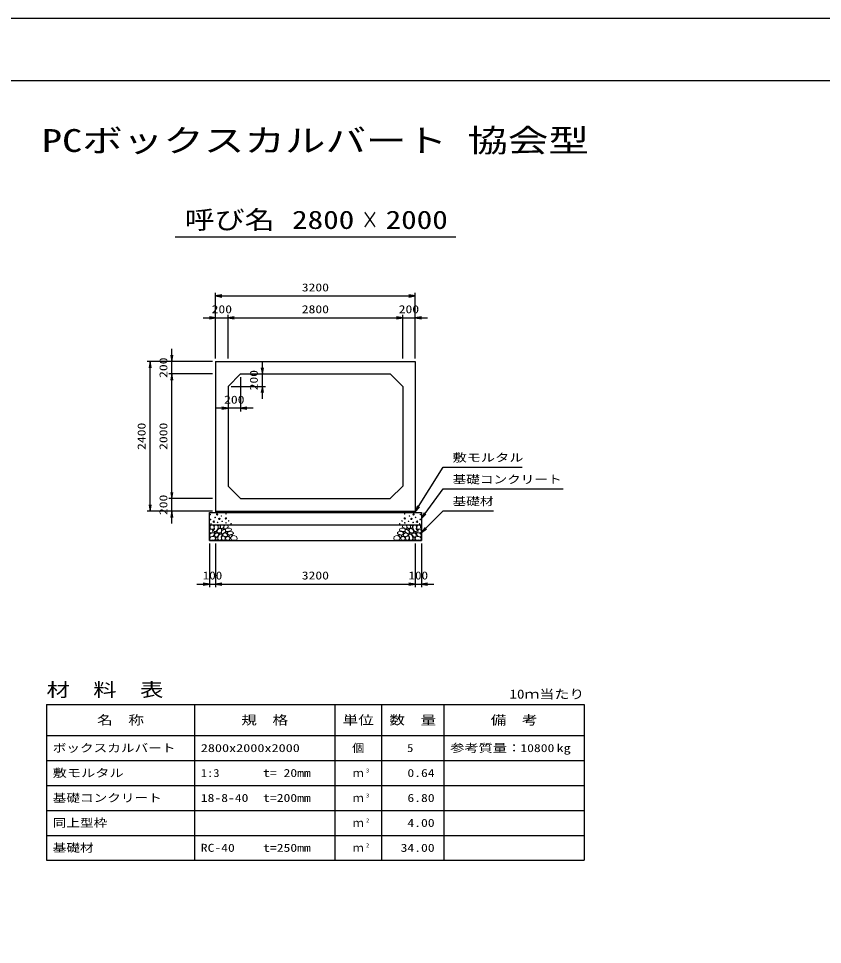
# Model space of a CAD drawing. Units: millimetres at full size. Extents: x 0 to 42050, y 0 to 29700.
# Drawn here: x 16265 to 29157, y 14850 to 29700 of the extents above; entities that cross this region are included whole.
import ezdxf
from ezdxf.enums import TextEntityAlignment as Align

# ---------------------------------------------------------------- set-up
doc = ezdxf.new("R2010")
doc.units = ezdxf.units.MM
for name, color, linetype, lineweight in [('D-DCR-HCHn', 4, 'Continuous', 9), ('D-MTR-FRAM', 7, 'Continuous', 25), ('D-MTR-LINE', 7, 'Continuous', 25), ('D-STR-DIM', 7, 'Continuous', 25), ('D-STR-STRn', 1, 'Continuous', 25), ('D-STR-TXT', 7, 'Continuous', 25), ('D-TTL', 2, 'Continuous', 25), ('D-TTL-TXT', 7, 'Continuous', 25)]:
    doc.layers.add(name, color=color, linetype=linetype, lineweight=lineweight)
doc.layers.add('D-MTR', color=7, linetype='Continuous')
doc.layers.add('D-MTR-TXT', color=7, linetype='Continuous')
doc.styles.add('ＭＳ ゴシック', font='')
doc.styles.get('ＭＳ ゴシック').set_extended_font_data('MS Gothic')

# ---------------------------------------------------------------- blocks, each defined once
blk = doc.blocks.new('open_arrow')
at = {"color": 0, "linetype": 'Continuous', "lineweight": -2}
blk.add_lwpolyline([(7.5, 1.25), (0, 0), (7.5, -1.25)], dxfattribs=at)

msp = doc.modelspace()

# ---------------------------------------------------------------- linework, layer by layer
at = {"layer": 'D-DCR-HCHn'}
for points in [[(19388.998, 21569.493), (19362.994, 21575.271), (19339.879, 21563.714), (19336.99, 21537.71), (19342.769, 21517.485), (19371.662, 21508.817), (19391.887, 21508.817), (19400.555, 21523.263), (19400.555, 21555.046)], [(19412.112, 21572.382), (19403.444, 21546.378), (19406.334, 21517.485), (19386.109, 21485.702), (19412.112, 21471.256), (19441.006, 21485.702), (19458.342, 21508.817), (19464.12, 21546.378), (19458.342, 21566.603), (19441.006, 21575.271)], [(19467.01, 21566.603), (19467.01, 21531.931), (19481.456, 21523.263), (19495.903, 21531.931), (19498.792, 21552.157), (19495.903, 21569.493), (19475.678, 21575.271)], [(19515.601, 21518.845), (19503.999, 21526.941), (19502.006, 21554.16), (19511.557, 21575.616), (19535.582, 21578.128), (19555.263, 21572.156), (19556.848, 21560.53), (19554.014, 21536.921), (19538.752, 21527.586)], [(19581.239, 21511.998), (19591.02, 21523.092), (19608.359, 21529.342), (19622.287, 21538.717), (19626.55, 21553.49), (19620.013, 21567.695), (19606.369, 21576.218), (19590.845, 21577.886), (19575.522, 21575.424), (19565.719, 21566.98), (19558.918, 21549.457), (19557.379, 21532.722), (19561.1, 21522.871), (19563.729, 21513.23), (19572.948, 21509.842)], [(22468.761, 21511.998), (22458.98, 21523.092), (22441.641, 21529.342), (22427.713, 21538.717), (22423.45, 21553.49), (22429.987, 21567.695), (22443.631, 21576.218), (22459.155, 21577.886), (22474.478, 21575.424), (22484.281, 21566.98), (22491.082, 21549.457), (22492.621, 21532.722), (22488.9, 21522.871), (22486.271, 21513.23), (22477.052, 21509.842)], [(22534.399, 21518.845), (22546.001, 21526.941), (22547.994, 21554.16), (22538.443, 21575.616), (22514.418, 21578.128), (22494.737, 21572.156), (22493.152, 21560.53), (22495.986, 21536.921), (22511.248, 21527.586)], [(22582.99, 21566.603), (22582.99, 21531.931), (22568.544, 21523.263), (22554.097, 21531.931), (22551.208, 21552.157), (22554.097, 21569.493), (22574.322, 21575.271)], [(22637.888, 21572.382), (22646.556, 21546.378), (22643.666, 21517.485), (22663.891, 21485.702), (22637.888, 21471.256), (22608.994, 21485.702), (22591.658, 21508.817), (22585.88, 21546.378), (22591.658, 21566.603), (22608.994, 21575.271)], [(22661.002, 21569.493), (22687.006, 21575.271), (22710.121, 21563.714), (22713.01, 21537.71), (22707.231, 21517.485), (22678.338, 21508.817), (22658.113, 21508.817), (22649.445, 21523.263), (22649.445, 21555.046)], [(19334.101, 21497.26), (19325.433, 21471.256), (19336.99, 21453.92), (19365.883, 21451.03), (19385.61, 21459.499), (19377.441, 21479.924), (19383.219, 21491.481), (19371.662, 21503.038), (19354.326, 21508.817)], [(19388.944, 21401.261), (19410.346, 21433.365), (19407.671, 21441.39), (19378.243, 21449.416), (19351.49, 21446.741), (19332.763, 21430.689), (19330.087, 21411.962), (19332.763, 21393.235), (19354.165, 21387.884)], [(19399.645, 21334.378), (19418.372, 21342.404), (19423.723, 21369.157), (19413.021, 21387.884), (19394.294, 21393.235), (19370.217, 21390.56), (19343.464, 21379.859), (19330.087, 21363.807), (19330.087, 21345.08), (19338.113, 21334.378), (19370.217, 21337.054)], [(19417.891, 21471.256), (19403.444, 21459.698), (19409.223, 21451.03), (19429.448, 21451.03), (19438.116, 21453.92), (19443.895, 21465.477), (19435.227, 21474.145)], [(19463.852, 21401.261), (19477.229, 21433.365), (19466.527, 21446.741), (19434.424, 21446.741), (19421.047, 21441.39), (19407.671, 21422.663), (19407.671, 21406.612), (19421.047, 21385.209), (19437.099, 21382.534)], [(19461.231, 21503.038), (19446.784, 21468.366), (19458.342, 21453.92), (19493.013, 21453.92), (19507.46, 21459.698), (19521.907, 21479.924), (19521.907, 21497.26), (19507.46, 21520.374), (19490.124, 21523.263)], [(19509.332, 21337.054), (19517.358, 21361.131), (19514.683, 21387.884), (19533.41, 21417.313), (19509.332, 21430.689), (19482.579, 21417.313), (19466.527, 21395.91), (19461.177, 21361.131), (19466.527, 21342.404), (19482.579, 21334.378)], [(19503.982, 21430.689), (19517.358, 21441.39), (19512.007, 21449.416), (19493.28, 21449.416), (19485.254, 21446.741), (19479.904, 21436.04), (19487.93, 21428.014)], [(19531.681, 21494.73), (19543.297, 21500.817), (19554.296, 21506.161), (19560.86, 21519.065), (19555.554, 21527.961), (19545.968, 21530.014), (19530.137, 21521.115), (19518.42, 21512.605), (19519.515, 21504.944), (19523.895, 21497.527)], [(19533.109, 21433.224), (19520.35, 21437.579), (19519.086, 21465.688), (19529.964, 21490.928), (19560.015, 21505.156), (19582.452, 21499.405), (19583.795, 21468.924), (19573.477, 21456.886), (19545.401, 21441.311)], [(19530.735, 21339.729), (19554.812, 21334.378), (19576.215, 21345.08), (19578.89, 21369.157), (19573.539, 21387.884), (19546.786, 21395.91), (19528.059, 21395.91), (19520.033, 21382.534), (19520.033, 21353.106)], [(19593.981, 21390.925), (19558.607, 21397.521), (19543.56, 21409.658), (19538.808, 21428.655), (19553.492, 21443.022), (19582.102, 21451.082), (19603.749, 21438.154), (19617.74, 21420.74), (19613.78, 21403.062)], [(19612.239, 21453.692), (19612.239, 21464.551), (19605.72, 21469.466), (19594.97, 21470.609), (19586.278, 21467.18), (19583.19, 21456.664), (19590.738, 21448.891), (19600.802, 21444.319), (19610.409, 21448.319)], [(19589.869, 21376.931), (19608.084, 21392.234), (19634.219, 21391.97), (19652.17, 21376.931), (19654.81, 21349.227), (19642.666, 21333.924), (19608.876, 21331.549), (19592.509, 21341.311), (19585.645, 21363.738)], [(19602.727, 21472.135), (19592.952, 21475.066), (19588.675, 21480.928), (19585.905, 21496.938), (19589.816, 21518.619), (19615.776, 21528.926), (19645.648, 21528.926), (19673.03, 21513.998), (19677.653, 21498.004), (19673.385, 21486.63), (19660.583, 21481.299), (19639.247, 21477.745), (19612.931, 21472.013)], [(19638.634, 21415.297), (19630.545, 21419.592), (19619.424, 21427.928), (19614.874, 21436.518), (19614.874, 21455.212), (19628.523, 21470.37), (19658.349, 21474.159), (19690.449, 21470.117), (19706.12, 21458.585), (19710.164, 21440.462), (19697.761, 21429.388), (19687.436, 21425.361), (19670.312, 21423.128), (19654.987, 21420.305)], [(19659.876, 21377.808), (19647.748, 21383.743), (19641.39, 21390.697), (19642.71, 21407.843), (19652.307, 21416.236), (19672.7, 21421.151), (19689.015, 21421.271), (19694.293, 21409.761), (19682.814, 21399.51), (19672.239, 21390.35), (19668.573, 21381.331)], [(19703.293, 21332.112), (19686.233, 21336.916), (19674.939, 21344.601), (19669.893, 21359.011), (19667.01, 21372.7), (19678.544, 21393.594), (19701.131, 21407.524), (19735.492, 21402), (19762.645, 21391.913), (19769.133, 21361.652), (19763.366, 21339.317), (19736.934, 21332.593)], [(22346.707, 21332.112), (22363.767, 21336.916), (22375.061, 21344.601), (22380.107, 21359.011), (22382.99, 21372.7), (22371.456, 21393.594), (22348.869, 21407.524), (22314.508, 21402), (22287.355, 21391.913), (22280.867, 21361.652), (22286.634, 21339.317), (22313.066, 21332.593)], [(22411.366, 21415.297), (22419.455, 21419.592), (22430.576, 21427.928), (22435.126, 21436.518), (22435.126, 21455.212), (22421.477, 21470.37), (22391.651, 21474.159), (22359.551, 21470.117), (22343.88, 21458.585), (22339.836, 21440.462), (22352.239, 21429.388), (22362.564, 21425.361), (22379.688, 21423.128), (22395.013, 21420.305)], [(22390.124, 21377.808), (22402.252, 21383.743), (22408.61, 21390.697), (22407.29, 21407.843), (22397.693, 21416.236), (22377.3, 21421.151), (22360.985, 21421.271), (22355.707, 21409.761), (22367.186, 21399.51), (22377.761, 21390.35), (22381.427, 21381.331)], [(22447.273, 21472.135), (22457.048, 21475.066), (22461.325, 21480.928), (22464.095, 21496.938), (22460.184, 21518.619), (22434.224, 21528.926), (22404.352, 21528.926), (22376.97, 21513.998), (22372.347, 21498.004), (22376.615, 21486.63), (22389.417, 21481.299), (22410.753, 21477.745), (22437.069, 21472.013)], [(22460.131, 21376.931), (22441.916, 21392.234), (22415.781, 21391.97), (22397.83, 21376.931), (22395.19, 21349.227), (22407.334, 21333.924), (22441.124, 21331.549), (22457.491, 21341.311), (22464.355, 21363.738)], [(22456.019, 21390.925), (22491.393, 21397.521), (22506.44, 21409.658), (22511.192, 21428.655), (22496.508, 21443.022), (22467.898, 21451.082), (22446.251, 21438.154), (22432.26, 21420.74), (22436.22, 21403.062)], [(22437.761, 21453.692), (22437.761, 21464.551), (22444.28, 21469.466), (22455.03, 21470.609), (22463.722, 21467.18), (22466.81, 21456.664), (22459.262, 21448.891), (22449.198, 21444.319), (22439.591, 21448.319)], [(22516.891, 21433.224), (22529.65, 21437.579), (22530.914, 21465.688), (22520.036, 21490.928), (22489.985, 21505.156), (22467.548, 21499.405), (22466.205, 21468.924), (22476.523, 21456.886), (22504.599, 21441.311)], [(22519.265, 21339.729), (22495.188, 21334.378), (22473.785, 21345.08), (22471.11, 21369.157), (22476.461, 21387.884), (22503.214, 21395.91), (22521.941, 21395.91), (22529.967, 21382.534), (22529.967, 21353.106)], [(22518.319, 21494.73), (22506.703, 21500.817), (22495.704, 21506.161), (22489.14, 21519.065), (22494.446, 21527.961), (22504.032, 21530.014), (22519.863, 21521.115), (22531.58, 21512.605), (22530.485, 21504.944), (22526.105, 21497.527)], [(22540.668, 21337.054), (22532.642, 21361.131), (22535.317, 21387.884), (22516.59, 21417.313), (22540.668, 21430.689), (22567.421, 21417.313), (22583.473, 21395.91), (22588.823, 21361.131), (22583.473, 21342.404), (22567.421, 21334.378)], [(22588.769, 21503.038), (22603.216, 21468.366), (22591.658, 21453.92), (22556.987, 21453.92), (22542.54, 21459.698), (22528.093, 21479.924), (22528.093, 21497.26), (22542.54, 21520.374), (22559.876, 21523.263)], [(22546.018, 21430.689), (22532.642, 21441.39), (22537.993, 21449.416), (22556.72, 21449.416), (22564.746, 21446.741), (22570.096, 21436.04), (22562.07, 21428.014)], [(22586.148, 21401.261), (22572.771, 21433.365), (22583.473, 21446.741), (22615.576, 21446.741), (22628.953, 21441.39), (22642.329, 21422.663), (22642.329, 21406.612), (22628.953, 21385.209), (22612.901, 21382.534)], [(22632.109, 21471.256), (22646.556, 21459.698), (22640.777, 21451.03), (22620.552, 21451.03), (22611.884, 21453.92), (22606.105, 21465.477), (22614.773, 21474.145)], [(22650.355, 21334.378), (22631.628, 21342.404), (22626.277, 21369.157), (22636.979, 21387.884), (22655.706, 21393.235), (22679.783, 21390.56), (22706.536, 21379.859), (22719.913, 21363.807), (22719.913, 21345.08), (22711.887, 21334.378), (22679.783, 21337.054)], [(22661.056, 21401.261), (22639.654, 21433.365), (22642.329, 21441.39), (22671.757, 21449.416), (22698.51, 21446.741), (22717.237, 21430.689), (22719.913, 21411.962), (22717.237, 21393.235), (22695.835, 21387.884)], [(22715.899, 21497.26), (22724.567, 21471.256), (22713.01, 21453.92), (22684.117, 21451.03), (22664.39, 21459.499), (22672.559, 21479.924), (22666.781, 21491.481), (22678.338, 21503.038), (22695.674, 21508.817)], [(19458.502, 21342.404), (19458.502, 21374.508), (19445.125, 21382.534), (19431.749, 21374.508), (19429.073, 21355.781), (19431.749, 21339.729), (19450.476, 21334.378)], [(22591.498, 21342.404), (22591.498, 21374.508), (22604.875, 21382.534), (22618.251, 21374.508), (22620.927, 21355.781), (22618.251, 21339.729), (22599.524, 21334.378)]]:
    msp.add_lwpolyline(points, close=True, dxfattribs=at)
for centre, radius in [((19341.091, 21746.145), 4.5), ((19418.437, 21698.641), 4.5), ((19450.004, 21746.145), 11.25), ((19484.996, 21674.955), 11.25), ((19516.563, 21722.459), 4.5), ((19590.741, 21683.204), 11.25), ((19592.197, 21755.221), 4.5), ((22459.259, 21683.204), 11.25), ((22457.803, 21755.221), 4.5), ((22533.437, 21722.459), 4.5), ((22565.004, 21674.955), 11.25), ((22599.996, 21746.145), 11.25), ((22631.563, 21698.641), 4.5), ((22708.909, 21746.145), 4.5), ((19342.803, 21665.879), 4.5), ((19351.905, 21597.286), 4.5), ((19394.855, 21630.444), 11.25), ((19456.552, 21618.646), 4.5), ((19530.06, 21635.807), 4.5), ((19591.763, 21611.675), 4.5), ((19633.942, 21643.293), 4.5), ((19673.193, 21597.037), 4.5), ((22376.807, 21597.037), 4.5), ((22416.058, 21643.293), 4.5), ((22458.237, 21611.675), 4.5), ((22519.94, 21635.807), 4.5), ((22593.448, 21618.646), 4.5), ((22655.145, 21630.444), 11.25), ((22698.095, 21597.286), 4.5), ((22707.197, 21665.879), 4.5)]:
    msp.add_circle(centre, radius, dxfattribs=at)
at = {"layer": 'D-MTR-FRAM'}
for p, q in [((16712.5, 18700), (25337.5, 18700)), ((16712.5, 18700), (16712.5, 16200)), ((25337.5, 18700), (25337.5, 16200)), ((16712.5, 16200), (25337.5, 16200))]:
    msp.add_line(p, q, dxfattribs=at)
at = {"layer": 'D-MTR-LINE'}
for p, q in [((19087.5, 18700), (19087.5, 16200)), ((21337.5, 18700), (21337.5, 16200)), ((22087.5, 18700), (22087.5, 16200)), ((23087.5, 18700), (23087.5, 16200)), ((16712.5, 18200), (25337.5, 18200)), ((16712.5, 17800), (25337.5, 17800)), ((16712.5, 17400), (25337.5, 17400)), ((16712.5, 17000), (25337.5, 17000)), ((16712.5, 16600), (25337.5, 16600))]:
    msp.add_line(p, q, dxfattribs=at)
at = {"layer": 'D-STR-DIM'}
for p, q in [((19425, 24250), (19425, 25300)), ((19425, 25250), (22625, 25250)), ((22625, 24250), (22625, 25300)), ((19425, 24250), (19425, 24950)), ((19625, 24250), (19625, 24950)), ((19625, 24250), (19625, 24950)), ((22425, 24250), (22425, 24950)), ((22425, 24250), (22425, 24950)), ((22625, 24250), (22625, 24950)), ((19225, 24900), (19825, 24900)), ((19625, 24900), (22425, 24900)), ((22225, 24900), (22825, 24900)), ((18725, 23800), (18725, 24400)), ((19375, 24200), (18325, 24200)), ((18375, 21800), (18375, 24200)), ((19375, 24200), (18675, 24200)), ((20175, 23600), (20175, 24200)), ((19375, 24000), (18675, 24000)), ((19375, 24000), (18675, 24000)), ((18725, 22000), (18725, 24000)), ((19825, 23950), (19825, 23400)), ((19875, 24000), (20225, 24000)), ((19675, 23800), (20225, 23800)), ((19625, 23750), (19625, 23400)), ((20025, 23450), (19425, 23450)), ((18725, 21600), (18725, 22200)), ((19375, 22000), (18675, 22000)), ((19375, 22000), (18675, 22000)), ((19375, 21800), (18325, 21800)), ((19375, 21800), (18675, 21800)), ((19325, 21280), (19325, 20580)), ((19425, 21280), (19425, 20580)), ((19425, 21280), (19425, 20580)), ((22625, 21280), (22625, 20580)), ((22625, 21280), (22625, 20580)), ((22725, 21280), (22725, 20580)), ((19125, 20630), (19625, 20630)), ((19425, 20630), (22625, 20630)), ((22425, 20630), (22925, 20630))]:
    msp.add_line(p, q, dxfattribs=at)
at = {"layer": 'D-STR-STRn'}
for p, q in [((19425, 24200), (22625, 24200)), ((19425, 24200), (19425, 21800)), ((22625, 24200), (22625, 21800)), ((19625, 23800), (19825, 24000)), ((19825, 24000), (22225, 24000)), ((22225, 24000), (22425, 23800)), ((19625, 23800), (19625, 22200)), ((22425, 23800), (22425, 22200)), ((19825, 22000), (19625, 22200)), ((22425, 22200), (22225, 22000)), ((19825, 22000), (22225, 22000)), ((19325, 21330), (19325, 21780)), ((19325, 21780), (22725, 21780)), ((19425, 21800), (19425, 21780)), ((19425, 21800), (22625, 21800)), ((22625, 21800), (22625, 21780)), ((22725, 21780), (22725, 21330)), ((19325, 21580), (22725, 21580)), ((19325, 21330), (22725, 21330))]:
    msp.add_line(p, q, dxfattribs=at)
at = {"layer": 'D-STR-TXT'}
for points in [[(22625, 21790), (23075, 22505), (23175, 22505), (24341.624, 22505)], [(22725, 21680), (23075, 22155), (23175, 22155), (25000.761, 22155)], [(22725, 21455), (23075, 21805), (23175, 21805), (23882.36, 21805)]]:
    msp.add_lwpolyline(points, dxfattribs=at)
at = {"layer": 'D-TTL'}
for points in [[(0, 0), (42050, 0), (42050, 29700), (0, 29700)], [(1000, 1000), (41050, 1000), (41050, 28700), (1000, 28700)]]:
    msp.add_lwpolyline(points, close=True, dxfattribs=at)
at = {"layer": 'D-TTL-TXT'}
msp.add_line((18775, 26200), (23275, 26200), dxfattribs=at)

# ---------------------------------------------------------------- block references
at = {"layer": 'D-STR-DIM', "xscale": 13.3, "yscale": 13.3}
for p in [(19425, 25250), (19625, 24900), (19625, 24900), (22625, 24900), (19825, 23450), (19425, 20630), (19425, 20630), (22725, 20630)]:
    msp.add_blockref('open_arrow', p, dxfattribs=at)
for p, rotation in [((22625, 25250), 180), ((19425, 24900), 180), ((22425, 24900), 180), ((22425, 24900), 180), ((18725, 24200), 90), ((18375, 24200), 270), ((20175, 24000), 90), ((18725, 24000), 270), ((18725, 24000), 270), ((20175, 23800), 270), ((19625, 23450), 180), ((18725, 22000), 90), ((18725, 22000), 90), ((18375, 21800), 90), ((18725, 21800), 270), ((19325, 20630), 180), ((22625, 20630), 180), ((22625, 20630), 180)]:
    msp.add_blockref('open_arrow', p, dxfattribs=dict(at, rotation=rotation))
at = {"layer": 'D-STR-TXT', "xscale": 13.3, "yscale": 13.3}
for p, rotation in [((22625, 21790), 57.8), ((22725, 21680), 53.6), ((22725, 21455), 45)]:
    msp.add_blockref('open_arrow', p, dxfattribs=dict(at, rotation=rotation))

# ---------------------------------------------------------------- texts
at = {"layer": 'D-MTR', "style": 'ＭＳ ゴシック', "width": 1.25}
msp.add_text('材\u3000料\u3000表', height=219.9, dxfattribs=at).set_placement((16712.5, 18760), align=Align.BOTTOM_LEFT)
at = {"layer": 'D-MTR', "style": 'ＭＳ ゴシック', "width": 1.2}
msp.add_text('10ｍ当たり', height=146.6, dxfattribs=at).set_placement((25337.5, 18748.333), align=Align.BOTTOM_RIGHT)
at = {"layer": 'D-MTR-TXT', "style": 'ＭＳ ゴシック'}
for s, height, width, p in [('名\u3000称', 146.6, 1.25, (17900, 18450)), ('規\u3000格', 146.6, 1.25, (20212.5, 18450)), ('単位', 146.6, 1.25, (21712.5, 18450)), ('数\u3000量', 146.6, 1.25, (22587.5, 18450)), ('備\u3000考', 146.6, 1.25, (24212.5, 18450)), ('個', 128.3, 1.1, (21712.5, 18000))]:
    msp.add_text(s, height=height, dxfattribs=dict(at, width=width)).set_placement(p, align=Align.MIDDLE_CENTER)
for s, width, p in [('ボックスカルバート', 1.25, (16812.5, 18000)), ('2800x2000x2000', 1.3, (19187.5, 18000)), ('参考質量：     kg', 1.3, (23187.5, 18000)), ('敷モルタル', 1.3, (16812.5, 17600)), ('1:3', 1.15, (19187.5, 17600)), ('t= 20mm', 1.25, (20187.5, 17600)), ('基礎コンクリート', 1.25, (16812.5, 17200)), ('18-8-40', 1.25, (19187.5, 17200)), ('t=200mm', 1.25, (20187.5, 17200)), ('同上型枠', 1.25, (16812.5, 16800)), ('基礎材', 1.25, (16812.5, 16400)), ('RC-40', 1.25, (19187.5, 16400)), ('t=250mm', 1.25, (20187.5, 16400))]:
    msp.add_text(s, height=128.3, dxfattribs=dict(at, width=width)).set_placement(p, align=Align.MIDDLE_LEFT)
for s, width, p in [('5', 1.15, (22596.383, 18000)), ('10800', 1.25, (24857.5, 18000)), ('0.64', 1.25, (22937.5, 17600)), ('6.80', 1.25, (22937.5, 17200)), ('4.00', 1.25, (22937.5, 16800)), ('34.00', 1.25, (22937.5, 16400))]:
    msp.add_text(s, height=128.3, dxfattribs=dict(at, width=width)).set_placement(p, align=Align.MIDDLE_RIGHT)
for p in [(21712.5, 17600), (21712.5, 17200), (21712.5, 16800), (21712.5, 16400)]:
    msp.add_text('ｍ', height=128.3, dxfattribs=at).set_placement(p, align=Align.MIDDLE_CENTER)
at = {"layer": 'D-MTR-TXT', "style": 'ＭＳ ゴシック', "width": 1.15}
for s, p in [('3', (21837.5, 17588.333)), ('3', (21837.5, 17188.333)), ('2', (21837.5, 16788.333)), ('2', (21837.5, 16388.333))]:
    msp.add_text(s, height=64.15, dxfattribs=at).set_placement(p, align=Align.BOTTOM_LEFT)
at = {"layer": 'D-STR-DIM', "style": 'ＭＳ ゴシック'}
for s, width, p in [('3200', 1.25, (21025, 25387.5)), ('200', 1.25, (19525, 25037.5)), ('2800', 1.25, (21025, 25037.5)), ('200', 1.25, (22525, 25037.5)), ('200', 1.25, (19725, 23587.5)), ('100', 1.2, (19375, 20767.5)), ('3200', 1.25, (21025, 20767.5)), ('100', 1.2, (22675, 20767.5))]:
    msp.add_text(s, height=128.3, dxfattribs=dict(at, width=width)).set_placement(p, align=Align.MIDDLE_CENTER)
at = {"layer": 'D-STR-DIM', "style": 'ＭＳ ゴシック', "width": 1.25}
for s, p in [('200', (18587.5, 24100)), ('200', (20037.5, 23900)), ('2400', (18237.5, 23000)), ('2000', (18587.5, 23000)), ('200', (18587.5, 21900))]:
    msp.add_text(s, height=128.3, rotation=90, dxfattribs=at).set_placement(p, align=Align.MIDDLE_CENTER)
at = {"layer": 'D-STR-TXT', "style": 'ＭＳ ゴシック'}
for s, width, p in [('敷モルタル', 1.3, (23225, 22555)), ('基礎コンクリート', 1.25, (23225, 22205)), ('基礎材', 1.25, (23225, 21855))]:
    msp.add_text(s, height=128.3, dxfattribs=dict(at, width=width)).set_placement(p, align=Align.BOTTOM_LEFT)
at = {"layer": 'D-TTL-TXT', "style": 'ＭＳ ゴシック'}
for s, height, width, p in [('PCボックスカルバート 協会型', 366.6, 1.3, (21025, 27450)), ('呼び名', 293.3, 1.2, (19650, 26237.5)), ('2800', 293.3, 1.25, (21150, 26237.5)), ('×', 293.3, 0.7, (21900, 26237.5)), ('2000', 293.3, 1.25, (22650, 26237.5))]:
    msp.add_text(s, height=height, dxfattribs=dict(at, width=width)).set_placement(p, align=Align.BOTTOM_CENTER)

doc.saveas('drawing.dxf')
